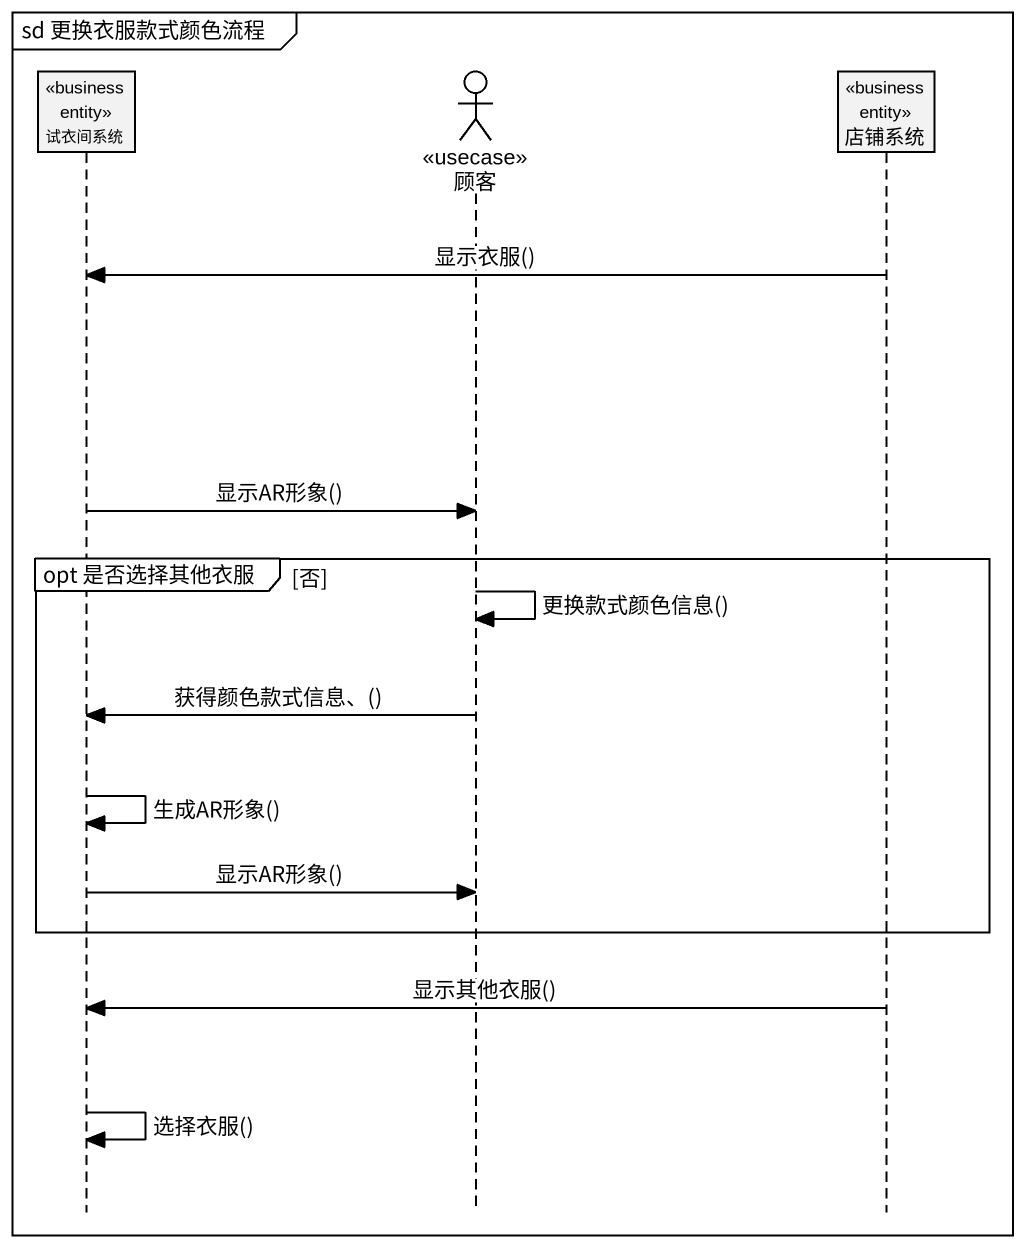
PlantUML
@startuml
mainframe sd 更换衣服款式颜色流程
hide footbox
participant 试衣间系统 <<business entity>>
actor 顾客 <<usecase>>
participant 店铺系统 <<business entity>>

店铺系统 -> 试衣间系统 : 显示衣服()
试衣间系统 -> 顾客 : 显示AR形象()
group opt 是否选择其他衣服 [否]
  顾客 -> 顾客 : 更换款式颜色信息()
  顾客 -> 试衣间系统 : 获得颜色款式信息、()
  试衣间系统 -> 试衣间系统 : 生成AR形象()
  试衣间系统 -> 顾客 : 显示AR形象()
end
店铺系统 -> 试衣间系统 : 显示其他衣服()
试衣间系统 -> 试衣间系统 : 选择衣服()
@enduml
